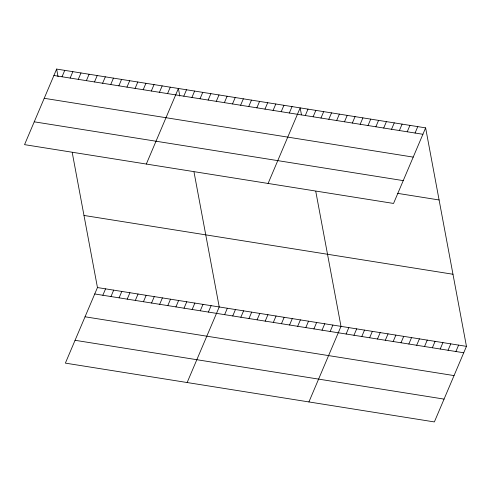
<?xml version="1.0" encoding="UTF-8"?>
<svg xmlns="http://www.w3.org/2000/svg" width="491" height="491" viewBox="0 0 491 491"><rect width="100%" height="100%" fill="white"/><g stroke="black" fill="none" stroke-linecap="round" stroke-linejoin="round"><path stroke-width="0.74" d="M56.631 69.071L24.55 144.642L393.543 203.446L425.623 127.875L56.631 69.071L58.055 76.694M62.026 76.774L64.744 70.366M70.145 78.069L72.864 71.655M78.259 79.358L80.984 72.95M86.379 80.653L89.098 74.245M94.499 81.948L97.218 75.54M102.613 83.243L105.338 76.829M110.733 84.538L113.452 78.124M118.853 85.827L121.572 79.419M126.966 87.122L129.692 80.714M135.086 88.417L137.805 82.009M143.206 89.712L145.925 83.298M151.32 91.007L154.045 84.593M159.44 92.296L162.159 85.888M167.56 93.591L170.279 87.183M146.318 164.049L178.399 88.478L179.823 96.101M72.238 152.597L97.457 287.554L65.377 363.125L434.369 421.929L466.45 346.358L425.623 127.875M183.794 96.181L186.512 89.767M102.852 295.257L105.571 288.849M191.913 97.47L194.632 91.062M110.972 296.552L113.691 290.138M200.027 98.765L202.752 92.357M119.086 297.841L121.811 291.433M208.147 100.06L210.866 93.652M127.206 299.136L129.925 292.728M216.267 101.355L218.986 94.941M135.326 300.431L138.045 294.023M224.381 102.65L227.106 96.236M143.44 301.726L146.165 295.312M232.501 103.939L235.22 97.531M151.559 303.021L154.278 296.607M240.621 105.234L243.34 98.826M159.679 304.31L162.398 297.902M248.734 106.529L251.46 100.121M167.793 305.605L170.518 299.197M256.854 107.824L259.573 101.41M175.913 306.9L178.632 300.492M264.974 109.119L267.693 102.705M184.033 308.195L186.752 301.781M273.088 110.407L275.813 104M192.147 309.49L194.872 303.076M281.208 111.703L283.927 105.295M200.267 310.778L202.986 304.371M289.328 112.998L292.047 106.584M208.387 312.073L211.105 305.666M268.086 183.456L300.167 107.879L301.462 114.814M187.145 382.532L219.225 306.955L194.006 172.003M305.285 115.538L308.004 109.131M224.62 314.663L227.339 308.25M313.129 116.79L315.848 110.377M232.74 315.952L235.459 309.545M320.967 118.036L323.692 111.629M240.854 317.247L243.579 310.84M328.81 119.288L331.529 112.881M248.974 318.542L251.693 312.135M336.648 120.541L339.373 114.127M257.094 319.837L259.813 313.424M344.492 121.786L347.211 115.379M265.208 321.132L267.933 314.719M352.335 123.038L355.054 116.625M273.327 322.421L276.046 316.014M360.173 124.284L362.892 117.877M281.447 323.716L284.166 317.309M368.017 125.536L370.736 119.129M289.561 325.011L292.286 318.604M375.854 126.788L378.579 120.375M297.681 326.306L300.4 319.893M383.698 128.034L386.417 121.627M305.801 327.595L308.52 321.188M391.536 129.286L394.261 122.873M313.915 328.89L316.64 322.483M399.379 130.532L402.098 124.125M322.035 330.185L324.754 323.778M407.223 131.784L409.942 125.377M330.155 331.48L332.873 325.067M415.061 133.036L417.78 126.623M308.913 401.939L340.993 326.362L315.774 191.41M346.112 334.021L348.831 327.614M353.956 335.273L356.675 328.86M361.793 336.519L364.512 330.112M369.637 337.771L372.356 331.364M377.475 339.023L380.2 332.61M385.318 340.269L388.037 333.862M393.156 341.521L395.881 335.108M401 342.767L403.719 336.36M408.843 344.019L411.562 337.612M416.681 345.271L419.406 338.858M424.525 346.517L427.244 340.11M432.362 347.769L435.087 341.355M440.206 349.015L442.925 342.608M448.05 350.267L450.769 343.86M455.887 351.519L458.606 345.105M53.906 75.479L422.904 134.282M44.221 98.304L413.213 157.108M34.241 121.817L403.234 180.62M397.753 193.386L439.095 199.972M83.986 215.451L452.978 274.254M97.457 287.554L466.45 346.358M94.732 293.962L463.731 352.765M85.047 316.787L454.04 375.59M75.062 340.3L444.06 399.103"/></g></svg>
